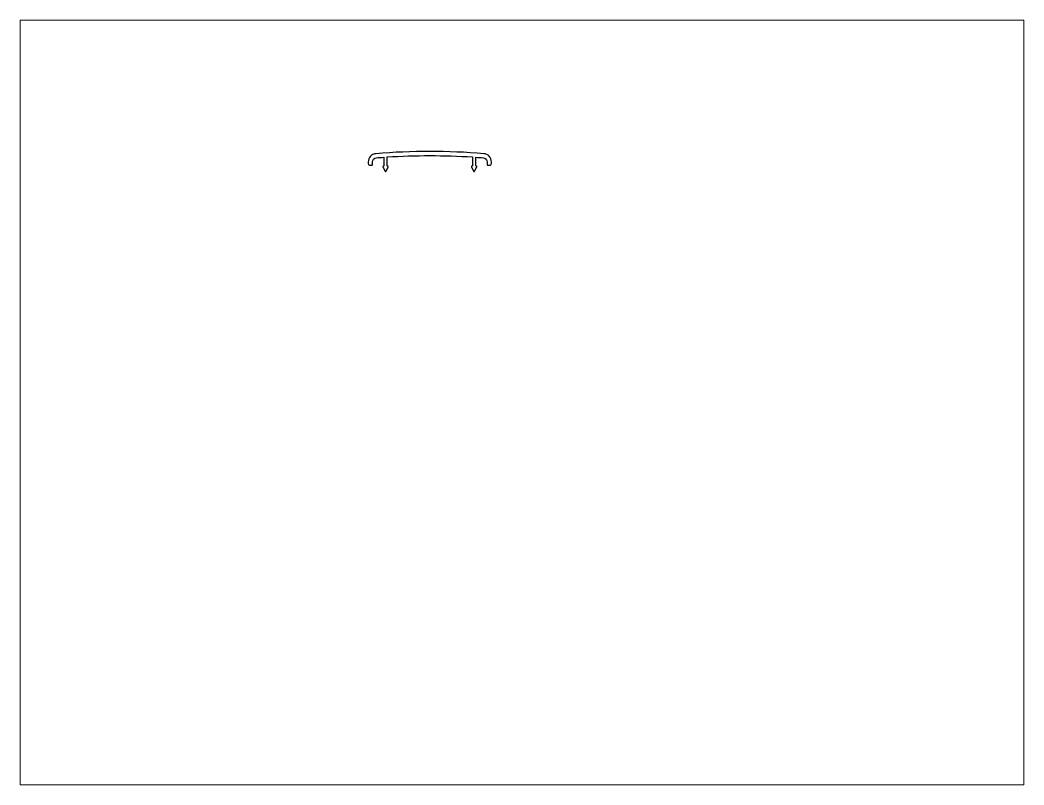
# Paper-space layout 'Layout1' of a CAD drawing. Extents: x 27 to 240, y 20 to 183.
# The model-space entities are those that its viewports show. They can reach past a viewport. Long polylines and large blocks are cut down to what shows.
import ezdxf

# ---------------------------------------------------------------- set-up
doc = ezdxf.new("R2010")
doc.units = 0
doc.header["$LTSCALE"] = 15
doc.layers.get('0').update_dxf_attribs({"linetype": 'CONTINUOUS'})

msp = doc.modelspace()

# ---------------------------------------------------------------- linework, layer by layer
at = {"ltscale": 10}
msp.add_lwpolyline([(138.75, 224.64, -0.032946), (171.45, 224.64), (171.45, 221.26), (171.19, 221.16, 0.431462), (171.09, 220.88), (171.92, 219.18, 0.625435), (172.28, 219.18), (173.1, 220.88, 0.431462), (173, 221.16), (172.75, 221.26), (172.75, 224.55, -0.00296), (175.68, 224.32, -0.39012), (177.15, 222.73), (177.15, 221.67, 0.414214), (177.35, 221.47), (178.05, 221.47, 0.414214), (178.75, 222.17), (178.75, 222.73, 0.39012), (175.81, 225.91, 0.041502), (134.38, 225.91, 0.39012), (131.45, 222.73), (131.45, 222.17, 0.414214), (132.15, 221.47), (132.85, 221.47, 0.414214), (133.05, 221.67), (133.05, 222.73, -0.39012), (134.51, 224.32, -0.00296), (137.45, 224.55), (137.45, 221.26), (137.19, 221.16, 0.431462), (137.09, 220.88), (137.92, 219.18, 0.625435), (138.28, 219.18), (139.1, 220.88, 0.431462), (139, 221.16), (138.75, 221.26)], format="xyb", close=True, dxfattribs=at)

psp = doc.layouts.get("Layout1")

# ---------------------------------------------------------------- viewports
at = {"layer": '0', "color": 0, "linetype": 'BYBLOCK', "ltscale": 0.05}
psp.add_viewport(center=(133.35, 101.6), size=(213.36, 162.56), view_center_point=(190.51, 130.3), view_height=293.8955, dxfattribs=at)

doc.saveas('drawing.dxf')
